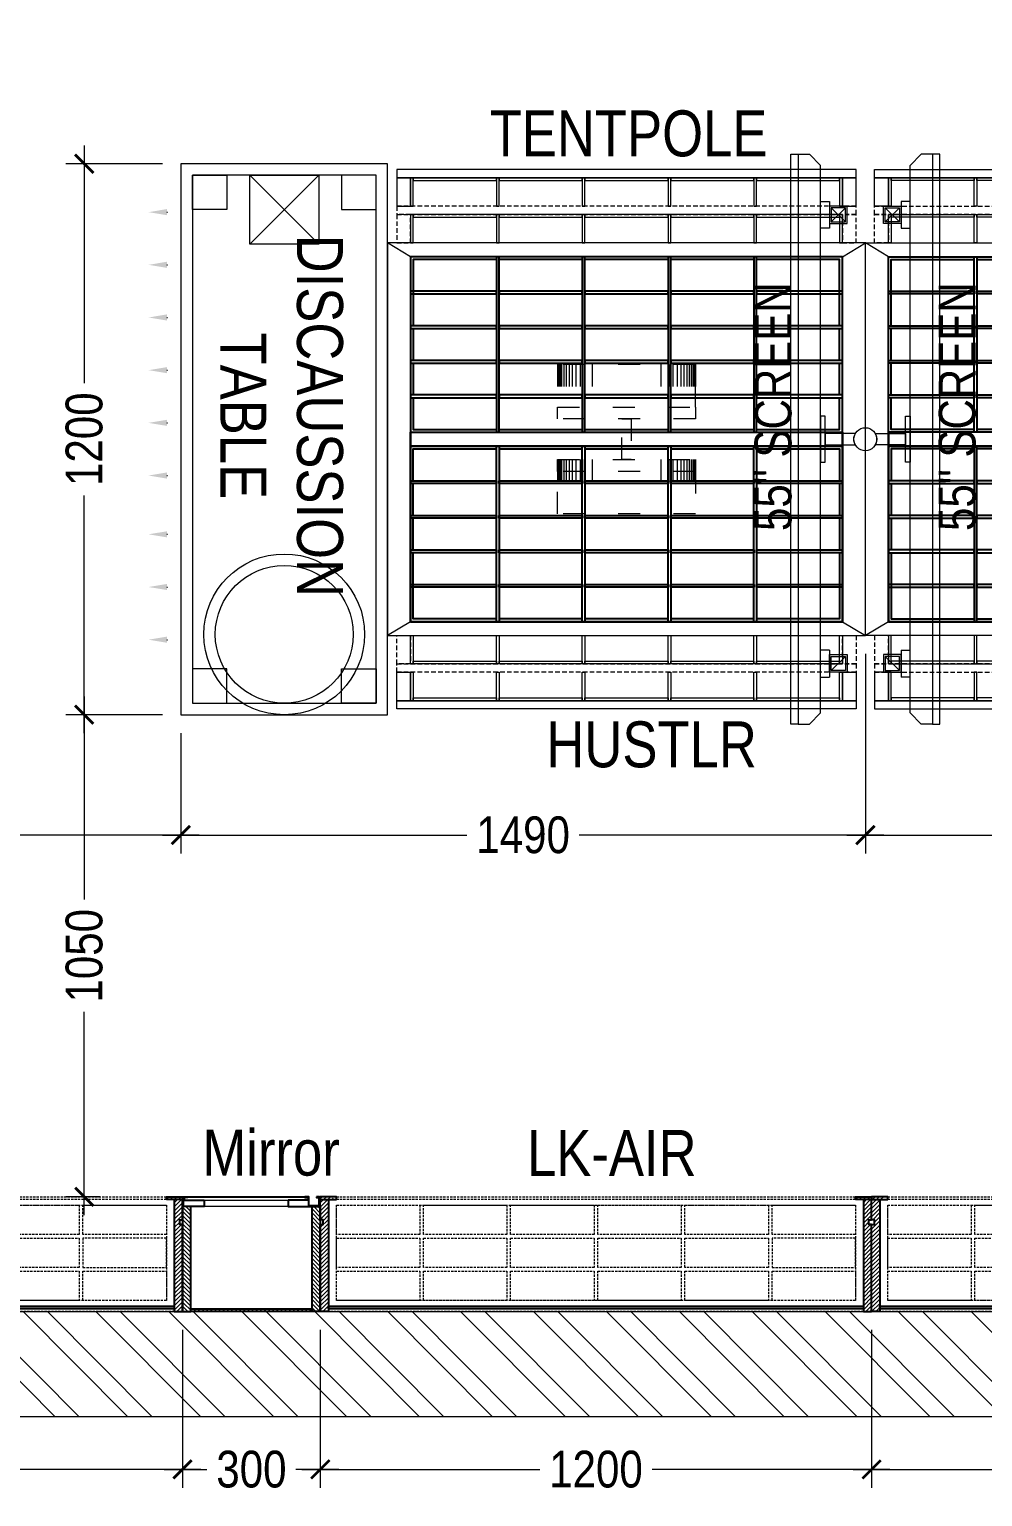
# Model space of a CAD drawing. Extents: x 8885 to 22004, y -1013833 to -999816.
# Drawn here: x 11047 to 13122, y -1013670 to -1010475 of the extents above; entities that cross this region are included whole.
import ezdxf
from ezdxf.lldxf.tags import DXFTag

# ---------------------------------------------------------------- set-up
doc = ezdxf.new("R2010")
doc.units = 0
doc.header["$LTSCALE"] = 40
doc.header["$MEASUREMENT"] = 0
doc.header["$PDMODE"] = 3
for name, pattern in [('a_p6_plan_L18$0$HIDDEN', [0.375, 0.25, -0.125]), ('ACAD_ISO03W100', [30, 12, -18]), ('HIDDEN2', [0.1875, 0.125, -0.0625])]:
    doc.linetypes.add(name, pattern=pattern)
for name, color, linetype, lineweight in [('A-WALL-MASY', 1, 'Continuous', 9), ('dimensions', 149, 'Continuous', 5), ('Floor-Unit', 1, 'Continuous', 13), ('LENS_TEXT', 31, 'HIDDEN2', 5), ('LN-DIMENSION', 252, 'Continuous', 5), ('LN-ELEVATION-1', 81, 'Continuous', 25), ('LN-ELEVATION-2', 103, 'Continuous', 20), ('LN-ELEVATION-3', 125, 'a_p6_plan_L18$0$HIDDEN', 18), ('LN-ELEVATION-4', 145, 'Continuous', 13), ('LN-ELEVATION-5', 167, 'Continuous', 5), ('LN-HATCH', 251, 'Continuous', 0), ('Mirror', 4, 'Continuous', 15), ('TV', 3, 'Continuous', 18), ('wall hatch', 22, 'Continuous', 9)]:
    doc.layers.add(name, color=color, linetype=linetype, lineweight=lineweight)
doc.styles.get("Standard").update_dxf_attribs({"font": 'ARIALN.TTF'})
tags = doc.linetypes.add('DASHED2', pattern=[0.375, 0.25, -0.125]).pattern_tags.tags
tags[6:7] = [DXFTag(74, 4), DXFTag(75, 0), DXFTag(340, '0'), DXFTag(46, 1.0), DXFTag(50, 0.0), DXFTag(44, 0.0), DXFTag(45, 0.0)]
tags[4:5] = [DXFTag(74, 4), DXFTag(75, 0), DXFTag(340, '0'), DXFTag(46, 1.0), DXFTag(50, 0.0), DXFTag(44, 0.0), DXFTag(45, 0.0)]
doc.dimstyles.new('Working', dxfattribs={"dimscale": 0.8, "dimtxt": 100, "dimasz": 50, "dimexe": 50, "dimexo": 50, "dimgap": 0, "dimtad": 0, "dimdec": 0, "dimzin": 0, "dimdsep": 46, "dimtxsty": 'Standard', "dimblk": 'ARCHTICK', "dimcen": 0, "dimdle": 50, "dimclrd": 250, "dimclre": 8, "dimclrt": 7, "dimadec": 0, "dimazin": 0, "dimtfac": 1, "dimtdec": 0, "dimtofl": 0, "dimtmove": 1, "dimatfit": 3, "dimfxl": 3, "dimtolj": 1, "dimlwd": 5, "dimlwe": 0, "dimarcsym": 0})
pattern_1 = [(45, (7858054.0837, 3504049.203), (-4.4901280605, 4.4901280605), [])]

# ---------------------------------------------------------------- blocks, each defined once
blk = doc.blocks.new('12MM VC PLAN')
at = {"layer": 'LN-HATCH', "ltscale": 0.5}
h = blk.add_hatch(dxfattribs=at)
h.set_pattern_fill('ANSI31', color=256, scale=2)
h.set_pattern_definition([(45, (3760859.753, 1795248.936), (-4.490128061, 4.490128061), [])])
h.paths.add_polyline_path([(-1200, 250), (-1200, 60), (-1194, 60), (-1194, 50), (-1200, 50), (-1200, 6), (-1182, 6), (-1182, 250)])
h = blk.add_hatch(dxfattribs=at)
h.set_pattern_fill('ANSI31', color=256, scale=2)
h.set_pattern_definition(pattern_1)
h.paths.add_polyline_path([(0, 250), (0, 60), (-6, 60), (-6, 50), (0, 50), (0, 6), (-18, 6), (-18, 250)])
h = blk.add_hatch(dxfattribs=at)
h.set_pattern_fill('ANSI31', color=256, scale=2)
h.set_pattern_definition([(45, (7858047.0837, 3504049.203), (-4.4901280605, 4.4901280605), [])])
h.paths.add_polyline_path([(-1165, 6), (-1165, 0), (-1200, 0), (-1200, 6)])
h = blk.add_hatch(dxfattribs=at)
h.set_pattern_fill('ANSI31', color=256, scale=2)
h.set_pattern_definition(pattern_1)
h.paths.add_polyline_path([(-28, 6), (-28, 0), (0, 0), (0, 6)])
at = {"layer": 'LN-ELEVATION-1', "ltscale": 0.5}
for points in [[(-1200, 250), (-1200, 60), (-1194, 60), (-1194, 50), (-1200, 50), (-1200, 6), (-1182, 6), (-1182, 250)], [(-18, 238), (-1182, 238), (-1182, 244), (-18, 244)], [(0, 250), (0, 60), (-6, 60), (-6, 50), (0, 50), (0, 6), (-18, 6), (-18, 250)], [(-1165, 6), (-1165, 0), (-1200, 0), (-1200, 6)], [(-35, 6), (-35, 0), (0, 0), (0, 6)]]:
    blk.add_lwpolyline(points, close=True, dxfattribs=at)
at = {"layer": 'LN-ELEVATION-3', "ltscale": 0.5}
for p, q in [((-1182, 250), (-18, 250)), ((-1165, 6), (-35, 6)), ((-35, 0), (-1165, 0))]:
    blk.add_line(p, q, dxfattribs=at)
for points in [[(-1165, 226), (-35, 226), (-35, 18), (-1165, 18)], [(-1165, 226), (-983.3, 226), (-983.3, 162), (-1165, 162)], [(-975.3, 226), (-793.7, 226), (-793.7, 162), (-975.3, 162)], [(-785.7, 226), (-604, 226), (-604, 162), (-785.7, 162)], [(-596, 226), (-414.3, 226), (-414.3, 162), (-596, 162)], [(-406.3, 226), (-224.7, 226), (-224.7, 162), (-406.3, 162)], [(-216.7, 226), (-35, 226), (-35, 162), (-216.7, 162)], [(-1165, 90), (-983.3, 90), (-983.3, 154), (-1165, 154)], [(-975.3, 154), (-793.7, 154), (-793.7, 90), (-975.3, 90)], [(-785.7, 154), (-604, 154), (-604, 90), (-785.7, 90)], [(-596, 154), (-414.3, 154), (-414.3, 90), (-596, 90)], [(-406.3, 154), (-224.7, 154), (-224.7, 90), (-406.3, 90)], [(-216.7, 154), (-35, 154), (-35, 90), (-216.7, 90)], [(-1165, 82), (-983.3, 82), (-983.3, 18), (-1165, 18)], [(-975.3, 82), (-793.7, 82), (-793.7, 18), (-975.3, 18)], [(-785.7, 82), (-604, 82), (-604, 18), (-785.7, 18)], [(-596, 82), (-414.3, 82), (-414.3, 18), (-596, 18)], [(-406.3, 82), (-224.7, 82), (-224.7, 18), (-406.3, 18)], [(-216.7, 82), (-35, 82), (-35, 18), (-216.7, 18)]]:
    blk.add_lwpolyline(points, close=True, dxfattribs=at)
blk = doc.blocks.new('GFCHGFD')
at = {"layer": 'LN-HATCH', "ltscale": 0.5}
h = blk.add_hatch(dxfattribs=at)
h.set_pattern_fill('ANSI31', color=256, scale=2)
h.set_pattern_definition([(45, (4060076.63, 1708724.648), (-4.4901280605, 4.4901280605), [])])
h.paths.add_polyline_path([(-144.2, 105.2), (-126.2, 105.2), (-126.2, -123.8), (-144.2, -123.8)])
h.paths.add_polyline_path([(-126.2, 99.2), (137.8, 99.2), (137.8, 105.2), (-126.2, 105.2)])
h.paths.add_polyline_path([(155.8, 105.2), (137.8, 105.2), (137.8, -123.8), (155.8, -123.8)])
at = {"layer": 'LN-ELEVATION-1'}
for points in [[(-144.2, 105.2), (-126.2, 105.2), (-126.2, -123.8), (-144.2, -123.8)], [(-126.2, 99.2), (137.8, 99.2), (137.8, 105.2), (-126.2, 105.2)], [(155.8, 105.2), (137.8, 105.2), (137.8, -123.8), (155.8, -123.8)], [(-97.2, -137.8), (-97.2, -123.8), (-142.2, -123.8), (-142.2, -144.8), (-133.2, -144.8), (-133.2, -143.3), (-140.7, -143.3), (-140.7, -137.8)], [(85.8, -137.8), (85.8, -123.8), (130.8, -123.8), (130.8, -144.8), (121.8, -144.8), (121.8, -143.3), (129.3, -143.3), (129.3, -137.8)], [(147.8, -144.8), (147.8, -143.3), (152.3, -143.3), (152.3, -125.3), (130.8, -125.3), (130.8, -123.8), (153.8, -123.8), (153.8, -144.8)]]:
    blk.add_lwpolyline(points, close=True, dxfattribs=at)
at = {"layer": 'LN-ELEVATION-2'}
blk.add_lwpolyline([(-97.2, -137.8), (85.8, -137.8), (85.8, -123.8), (-97.2, -123.8)], close=True, dxfattribs=at)
at = {"layer": 'LN-ELEVATION-4', "ltscale": 0.5}
blk.add_line((121.8, -144.8), (-133.2, -144.8), dxfattribs=at)
at = {"layer": 'Mirror', "lineweight": 0}
blk.add_lwpolyline([(-140.7, -137.8), (129.3, -137.8), (129.3, -143.3), (-140.7, -143.3)], close=True, dxfattribs=at)
blk = doc.blocks.new('awfefwrea')
at = {"layer": 'wall hatch'}
h = blk.add_hatch(dxfattribs=at)
h.set_pattern_fill('ANSI32', color=256, scale=300, angle=269.87)
h.set_pattern_definition([(314.87, (-22742204.96, 1628129.26), (79.7298001, 79.36881616), []), (314.87, (-22742205.08, 1628076.23), (79.7298001, 79.36881616), [])])
h.paths.add_polyline_path([(-2146.3, -1389.1), (-2146.3, -1331.7), (-2306.6, -1331.7), (-2306.6, -1389.1)], flags=17)
h.paths.add_polyline_path([(-1866.9, -1389.1), (-1866.9, -1331.7), (-2146.3, -1331.7), (-2146.3, -1389.1)], flags=17)
h.paths.add_polyline_path([(-12.7, -4499.3), (-12.7, -5591.5), (-11722.3, -5591.5), (-11722.3, -5820.1), (-2146.3, -5820.1), (215.9, -5820.1), (215.9, -4493.8), (0, 0), (-2197.2, -82.5), (-2197.2, 14.9), (-5775.8, -54.7), (-11722.3, 200), (-11722.3, -28.8), (-5778.5, -283.4), (-2425.8, -218.2), (-2425.8, -319.8), (-217.5, -236.9), (-169.4, -1236.7), (-2306.6, -1236.7), (-2306.6, -1331.7), (-1866.9, -1331.7), (-1866.9, -1389.1), (-162.1, -1389.1)])
at = {"layer": 'A-WALL-MASY'}
for p, q in [((-11493.7, -5591.5), (-12.7, -5591.5)), ((-11722.3, -5820.1), (-2146.3, -5820.1))]:
    blk.add_line(p, q, dxfattribs=at)
blk = doc.blocks.new('D-Table-1200')
at = {"layer": 'LN-ELEVATION-1', "linetype": 'ByBlock', "lineweight": -2}
for p, q in [((-1094.5, -480.3), (-1094.5, -479)), ((-979.8, -480.3), (-979.8, -479)), ((-865.1, -480.3), (-865.1, -479)), ((-750.4, -480.3), (-750.4, -479)), ((-635.6, -480.3), (-635.6, -479)), ((-520.9, -480.3), (-520.9, -479)), ((-392.9, -480.3), (-392.9, -479)), ((-278.1, -480.3), (-278.1, -479)), ((-163.4, -480.3), (-163.4, -479))]:
    blk.add_line(p, q, dxfattribs=at)
for points in [[(0, 0), (-1200, 0), (-1200, -450), (0, -450)], [(-25, -25), (-1175, -25), (-1175, -425), (-25, -425)]]:
    blk.add_lwpolyline(points, close=True, dxfattribs=at)
for radius in [175, 150]:
    blk.add_circle((-175, -225), radius, dxfattribs=at)
for points in [[(-1087.9, -480.3), (-1101.2, -480.3), (-1094.5, -520.3)], [(-973.1, -480.3), (-986.5, -480.3), (-979.8, -520.3)], [(-858.4, -480.3), (-871.8, -480.3), (-865.1, -520.3)], [(-743.7, -480.3), (-757, -480.3), (-750.4, -520.3)], [(-629, -480.3), (-642.3, -480.3), (-635.6, -520.3)], [(-514.2, -480.3), (-527.6, -480.3), (-520.9, -520.3)], [(-386.2, -480.3), (-399.5, -480.3), (-392.9, -520.3)], [(-271.5, -480.3), (-284.8, -480.3), (-278.1, -520.3)], [(-156.7, -480.3), (-170.1, -480.3), (-163.4, -520.3)]]:
    blk.add_solid(points, dxfattribs=at)
at = {"layer": 'LN-ELEVATION-5', "linetype": 'ByBlock', "lineweight": -2}
for p, q in [((-1025, -300), (-1175, -150)), ((-1175, -300), (-1025, -150))]:
    blk.add_line(p, q, dxfattribs=at)
for points in [[(-1100, -25), (-1175, -25), (-1175, -100), (-1100, -100)], [(-100, -25), (-25, -25), (-25, -100), (-100, -100)], [(-1025, -300), (-1175, -300), (-1175, -150), (-1025, -150)], [(-1100, -425), (-1175, -425), (-1175, -350), (-1100, -350)], [(-100, -425), (-25, -425), (-25, -350), (-100, -350)]]:
    blk.add_lwpolyline(points, close=True, dxfattribs=at)
blk = doc.blocks.new('ffgd')
at = {"layer": 'LN-ELEVATION-4', "linetype": 'ACAD_ISO03W100', "ltscale": 0.1}
blk.add_lwpolyline([(0, 47.3), (0, -41.5), (-20, -41.5), (-20, 47.3)], close=True, dxfattribs=at)
at = {"layer": 'LN-ELEVATION-5', "linetype": 'ACAD_ISO03W100', "ltscale": 0.1}
for p, q in [((-159.9, 165.7), (-159.9, 47.3)), ((-159.7, 165.7), (-159.7, 47.3)), ((-159.4, 165.7), (-159.4, 47.3)), ((-159, 165.7), (-159, 47.3)), ((-158.5, 165.7), (-158.5, 47.3)), ((-157.9, 165.7), (-157.9, 47.3)), ((-157.1, 165.7), (-157.1, 47.3)), ((-156.1, 165.7), (-156.1, 47.3)), ((-154.1, 165.7), (-154.1, 47.3)), ((-151.1, 165.7), (-151.1, 47.3)), ((-146.1, 165.7), (-146.1, 47.3)), ((-141.1, 165.7), (-141.1, 47.3)), ((-135.1, 165.7), (-135.1, 47.3)), ((-128.1, 165.7), (-128.1, 47.3)), ((-120.1, 165.7), (-120.1, 47.3)), ((-111.1, 165.7), (-111.1, 47.3)), ((-102.1, 165.7), (-102.1, 47.3)), ((-85, 165.7), (-85, 47.3)), ((65, 165.7), (65, 47.3)), ((82.1, 165.7), (82.1, 47.3)), ((91.1, 165.7), (91.1, 47.3)), ((100.1, 165.7), (100.1, 47.3)), ((108.1, 165.7), (108.1, 47.3)), ((115.1, 165.7), (115.1, 47.3)), ((121.1, 165.7), (121.1, 47.3)), ((126.1, 165.7), (126.1, 47.3)), ((131.1, 165.7), (131.1, 47.3)), ((134.1, 165.7), (134.1, 47.3)), ((136.1, 165.7), (136.1, 47.3)), ((137.1, 165.7), (137.1, 47.3)), ((137.9, 165.7), (137.9, 47.3)), ((138.5, 165.7), (138.5, 47.3)), ((139, 165.7), (139, 47.3)), ((139.4, 165.7), (139.4, 47.3)), ((139.7, 165.7), (139.7, 47.3)), ((139.9, 165.7), (139.9, 47.3)), ((-159.9, -41.5), (-159.9, -159.9)), ((-159.7, -41.5), (-159.7, -159.9)), ((-159.4, -41.5), (-159.4, -159.9)), ((-159, -41.5), (-159, -159.9)), ((-158.5, -41.5), (-158.5, -159.9)), ((-157.9, -41.5), (-157.9, -159.9)), ((-157.1, -41.5), (-157.1, -159.9)), ((-156.1, -41.5), (-156.1, -159.9)), ((-154.1, -41.5), (-154.1, -159.9)), ((-151.1, -41.5), (-151.1, -159.9)), ((-146.1, -41.5), (-146.1, -159.9)), ((-141.1, -41.5), (-141.1, -159.9)), ((-135.1, -41.5), (-135.1, -159.9)), ((-128.1, -41.5), (-128.1, -159.9)), ((-120.1, -41.5), (-120.1, -159.9)), ((-111.1, -41.5), (-111.1, -159.9)), ((-102.1, -41.5), (-102.1, -159.9)), ((-85, -41.5), (-85, -159.9)), ((65, -41.5), (65, -159.9)), ((82.1, -41.5), (82.1, -159.9)), ((91.1, -41.5), (91.1, -159.9)), ((100.1, -41.5), (100.1, -159.9)), ((108.1, -41.5), (108.1, -159.9)), ((115.1, -41.5), (115.1, -159.9)), ((121.1, -41.5), (121.1, -159.9)), ((126.1, -41.5), (126.1, -159.9)), ((131.1, -41.5), (131.1, -159.9)), ((134.1, -41.5), (134.1, -159.9)), ((136.1, -41.5), (136.1, -159.9)), ((137.1, -41.5), (137.1, -159.9)), ((137.9, -41.5), (137.9, -159.9)), ((138.5, -41.5), (138.5, -159.9)), ((139, -41.5), (139, -159.9)), ((139.4, -41.5), (139.4, -159.9)), ((139.7, -41.5), (139.7, -159.9)), ((139.9, -41.5), (139.9, -159.9))]:
    blk.add_line(p, q, dxfattribs=at)
for points in [[(140, 73), (140, 165.7), (-160, 165.7), (-160, 73)], [(140, -67.1), (140, -159.9), (-160, -159.9), (-160, -67.1)]]:
    blk.add_lwpolyline(points, dxfattribs=at)
for points in [[(140, 73), (140, 47.3), (-160, 47.3), (-160, 73)], [(140, -41.5), (140, -67.1), (-160, -67.1), (-160, -41.5)]]:
    blk.add_lwpolyline(points, close=True, dxfattribs=at)
blk = doc.blocks.new('A$Cf47e29e2')
at = {"layer": 'LN-ELEVATION-1'}
for points in [[(-341.8, -6), (-341.8, 934), (453.2, 934), (453.2, -6)], [(40.7, -6), (40.7, 934), (-341.8, 934), (-341.8, -6)], [(-260.8, 747.2), (-260.8, 934), (-266.8, 934), (-266.8, 747.2)], [(-185.4, 747.2), (-185.4, 934), (-191.4, 934), (-191.4, 747.2)], [(-110.1, 747.2), (-110.1, 934), (-116.1, 934), (-116.1, 747.2)], [(-34.7, 747.2), (-34.7, 934), (-40.7, 934), (-40.7, 747.2)], [(70.7, -6), (70.7, 934), (40.7, 934), (40.7, -6)], [(70.7, -6), (70.7, 934), (453.2, 934), (453.2, -6)], [(146.1, 747.2), (146.1, 934), (152.1, 934), (152.1, 747.2)], [(221.4, 747.2), (221.4, 934), (227.4, 934), (227.4, 747.2)], [(296.8, 747.2), (296.8, 934), (302.8, 934), (302.8, 747.2)], [(372.2, 747.2), (372.2, 934), (378.2, 934), (378.2, 747.2)], [(40.7, 741.2), (40.7, 747.2), (-341.8, 747.2), (-341.8, 741.2)], [(-260.8, 560.4), (-260.8, 741.2), (-266.8, 741.2), (-266.8, 560.4)], [(-185.4, 560.4), (-185.4, 741.2), (-191.4, 741.2), (-191.4, 560.4)], [(-110.1, 560.4), (-110.1, 741.2), (-116.1, 741.2), (-116.1, 560.4)], [(-34.7, 560.4), (-34.7, 741.2), (-40.7, 741.2), (-40.7, 560.4)], [(70.7, 741.2), (70.7, 747.2), (453.2, 747.2), (453.2, 741.2)], [(146.1, 560.4), (146.1, 741.2), (152.1, 741.2), (152.1, 560.4)], [(221.4, 560.4), (221.4, 741.2), (227.4, 741.2), (227.4, 560.4)], [(296.8, 560.4), (296.8, 741.2), (302.8, 741.2), (302.8, 560.4)], [(372.2, 560.4), (372.2, 741.2), (378.2, 741.2), (378.2, 560.4)], [(40.7, 554.4), (40.7, 560.4), (-341.8, 560.4), (-341.8, 554.4)], [(-260.8, 373.6), (-260.8, 554.4), (-266.8, 554.4), (-266.8, 373.6)], [(-185.4, 373.6), (-185.4, 554.4), (-191.4, 554.4), (-191.4, 373.6)], [(-110.1, 373.6), (-110.1, 554.4), (-116.1, 554.4), (-116.1, 373.6)], [(-34.7, 373.6), (-34.7, 554.4), (-40.7, 554.4), (-40.7, 373.6)], [(70.7, 554.4), (70.7, 560.4), (453.2, 560.4), (453.2, 554.4)], [(146.1, 373.6), (146.1, 554.4), (152.1, 554.4), (152.1, 373.6)], [(221.4, 373.6), (221.4, 554.4), (227.4, 554.4), (227.4, 373.6)], [(296.8, 373.6), (296.8, 554.4), (302.8, 554.4), (302.8, 373.6)], [(372.2, 373.6), (372.2, 554.4), (378.2, 554.4), (378.2, 373.6)], [(40.7, 367.6), (40.7, 373.6), (-341.8, 373.6), (-341.8, 367.6)], [(-260.8, 186.8), (-260.8, 367.6), (-266.8, 367.6), (-266.8, 186.8)], [(-185.4, 186.8), (-185.4, 367.6), (-191.4, 367.6), (-191.4, 186.8)], [(-110.1, 186.8), (-110.1, 367.6), (-116.1, 367.6), (-116.1, 186.8)], [(-34.7, 186.8), (-34.7, 367.6), (-40.7, 367.6), (-40.7, 186.8)], [(70.7, 367.6), (70.7, 373.6), (453.2, 373.6), (453.2, 367.6)], [(146.1, 186.8), (146.1, 367.6), (152.1, 367.6), (152.1, 186.8)], [(221.4, 186.8), (221.4, 367.6), (227.4, 367.6), (227.4, 186.8)], [(296.8, 186.8), (296.8, 367.6), (302.8, 367.6), (302.8, 186.8)], [(372.2, 186.8), (372.2, 367.6), (378.2, 367.6), (378.2, 186.8)], [(40.7, 180.8), (40.7, 186.8), (-341.8, 186.8), (-341.8, 180.8)], [(-260.8, -6), (-260.8, 180.8), (-266.8, 180.8), (-266.8, -6)], [(-185.4, -6), (-185.4, 180.8), (-191.4, 180.8), (-191.4, -6)], [(-110.1, -6), (-110.1, 180.8), (-116.1, 180.8), (-116.1, -6)], [(-34.7, -6), (-34.7, 180.8), (-40.7, 180.8), (-40.7, -6)], [(70.7, 180.8), (70.7, 186.8), (453.2, 186.8), (453.2, 180.8)], [(146.1, -6), (146.1, 180.8), (152.1, 180.8), (152.1, -6)], [(221.4, -6), (221.4, 180.8), (227.4, 180.8), (227.4, -6)], [(296.8, -6), (296.8, 180.8), (302.8, 180.8), (302.8, -6)], [(372.2, -6), (372.2, 180.8), (378.2, 180.8), (378.2, -6)]]:
    blk.add_lwpolyline(points, close=True, dxfattribs=at)
for points in [[(-191.4, 928), (-335.8, 928), (-335.8, 747.2)], [(-116.1, 928), (-185.4, 928)], [(-40.7, 928), (-110.1, 928)], [(34.7, 747.2), (34.7, 928), (-34.7, 928)], [(76.7, 747.2), (76.7, 928), (146.1, 928)], [(152.1, 928), (221.4, 928)], [(227.4, 928), (296.8, 928)], [(302.8, 928), (447.2, 928), (447.2, 747.2)], [(-335.8, 741.2), (-335.8, 560.4)], [(34.7, 560.4), (34.7, 741.2)], [(76.7, 560.4), (76.7, 741.2)], [(447.2, 741.2), (447.2, 560.4)], [(-335.8, 554.4), (-335.8, 373.6)], [(34.7, 373.6), (34.7, 554.4)], [(76.7, 373.6), (76.7, 554.4)], [(447.2, 554.4), (447.2, 373.6)], [(-335.8, 367.6), (-335.8, 186.8)], [(34.7, 186.8), (34.7, 367.6)], [(76.7, 186.8), (76.7, 367.6)], [(447.2, 367.6), (447.2, 186.8)], [(-335.8, 180.8), (-335.8, 0), (-191.4, 0)], [(-34.7, 0), (34.7, 0), (34.7, 180.8)], [(146.1, 0), (76.7, 0), (76.7, 180.8)], [(447.2, 180.8), (447.2, 0), (302.8, 0)], [(-185.4, 0), (-116.1, 0)], [(-110.1, 0), (-40.7, 0)], [(221.4, 0), (152.1, 0)], [(296.8, 0), (227.4, 0)]]:
    blk.add_lwpolyline(points, dxfattribs=at)
at = {"layer": 'LN-ELEVATION-2'}
blk.add_lwpolyline([(-371.8, -56), (-371.8, 984), (483.2, 984), (483.2, -56)], close=True, dxfattribs=at)
for points in [[(-341.8, 934), (-371.8, 984)], [(453.2, 934), (483.2, 984)], [(-341.8, -6), (-371.8, -56)], [(453.2, -6), (483.2, -56)]]:
    blk.add_lwpolyline(points, dxfattribs=at)
at = {"layer": 'LN-ELEVATION-3'}
for points in [[(-433.8, -36), (-433.8, 964), (-451.8, 964), (-451.8, -36)], [(-371.8, 934), (-371.8, 964), (-433.8, 964), (-433.8, 934)], [(483.2, 934), (483.2, 964), (545.2, 964), (545.2, 934)], [(545.2, -36), (545.2, 964), (563.2, 964), (563.2, -36)], [(-371.8, -36), (-371.8, -6), (-433.8, -6), (-433.8, -36)], [(483.2, -36), (483.2, -6), (545.2, -6), (545.2, -36)]]:
    blk.add_lwpolyline(points, close=True, dxfattribs=at)
at = {"layer": 'LN-ELEVATION-4'}
for points in [[(-513.8, -36), (-513.8, 964), (-531.8, 964), (-531.8, -36)], [(-451.8, 934), (-451.8, 964), (-513.8, 964), (-513.8, 934)], [(563.2, 934), (563.2, 964), (625.2, 964), (625.2, 934)], [(625.2, -36), (625.2, 964), (643.2, 964), (643.2, -36)], [(-371.8, 928), (-371.8, 934), (-433.8, 934), (-433.8, 928)], [(-427.8, 747.2), (-427.8, 928), (-433.8, 928), (-433.8, 747.2)], [(483.2, 928), (483.2, 934), (545.2, 934), (545.2, 928)], [(539.2, 747.2), (539.2, 928), (545.2, 928), (545.2, 747.2)], [(-371.8, 741.2), (-371.8, 747.2), (-433.8, 747.2), (-433.8, 741.2)], [(-427.8, 560.4), (-427.8, 741.2), (-433.8, 741.2), (-433.8, 560.4)], [(483.2, 741.2), (483.2, 747.2), (545.2, 747.2), (545.2, 741.2)], [(539.2, 560.4), (539.2, 741.2), (545.2, 741.2), (545.2, 560.4)], [(-371.8, 554.4), (-371.8, 560.4), (-433.8, 560.4), (-433.8, 554.4)], [(-427.8, 373.6), (-427.8, 554.4), (-433.8, 554.4), (-433.8, 373.6)], [(483.2, 554.4), (483.2, 560.4), (545.2, 560.4), (545.2, 554.4)], [(539.2, 373.6), (539.2, 554.4), (545.2, 554.4), (545.2, 373.6)], [(-371.8, 367.6), (-371.8, 373.6), (-433.8, 373.6), (-433.8, 367.6)], [(-427.8, 186.8), (-427.8, 367.6), (-433.8, 367.6), (-433.8, 186.8)], [(483.2, 367.6), (483.2, 373.6), (545.2, 373.6), (545.2, 367.6)], [(539.2, 186.8), (539.2, 367.6), (545.2, 367.6), (545.2, 186.8)], [(-371.8, 180.8), (-371.8, 186.8), (-433.8, 186.8), (-433.8, 180.8)], [(-427.8, 0), (-427.8, 180.8), (-433.8, 180.8), (-433.8, 0)], [(483.2, 180.8), (483.2, 186.8), (545.2, 186.8), (545.2, 180.8)], [(539.2, 0), (539.2, 180.8), (545.2, 180.8), (545.2, 0)], [(-371.8, -6), (-371.8, 0), (-433.8, 0), (-433.8, -6)], [(483.2, -6), (483.2, 0), (545.2, 0), (545.2, -6)], [(-451.8, -36), (-451.8, -6), (-513.8, -6), (-513.8, -36)], [(563.2, -36), (563.2, -6), (625.2, -6), (625.2, -36)]]:
    blk.add_lwpolyline(points, close=True, dxfattribs=at)
at = {"layer": 'LN-ELEVATION-5'}
for points in [[(-451.8, 928), (-451.8, 934), (-513.8, 934), (-513.8, 928)], [(-507.8, 747.2), (-507.8, 928), (-513.8, 928), (-513.8, 747.2)], [(563.2, 928), (563.2, 934), (625.2, 934), (625.2, 928)], [(619.2, 747.2), (619.2, 928), (625.2, 928), (625.2, 747.2)], [(-451.8, 741.2), (-451.8, 747.2), (-513.8, 747.2), (-513.8, 741.2)], [(-507.8, 560.4), (-507.8, 741.2), (-513.8, 741.2), (-513.8, 560.4)], [(563.2, 741.2), (563.2, 747.2), (625.2, 747.2), (625.2, 741.2)], [(619.2, 560.4), (619.2, 741.2), (625.2, 741.2), (625.2, 560.4)], [(-451.8, 554.4), (-451.8, 560.4), (-513.8, 560.4), (-513.8, 554.4)], [(-507.8, 373.6), (-507.8, 554.4), (-513.8, 554.4), (-513.8, 373.6)], [(563.2, 554.4), (563.2, 560.4), (625.2, 560.4), (625.2, 554.4)], [(619.2, 373.6), (619.2, 554.4), (625.2, 554.4), (625.2, 373.6)], [(-451.8, 367.6), (-451.8, 373.6), (-513.8, 373.6), (-513.8, 367.6)], [(-507.8, 186.8), (-507.8, 367.6), (-513.8, 367.6), (-513.8, 186.8)], [(563.2, 367.6), (563.2, 373.6), (625.2, 373.6), (625.2, 367.6)], [(619.2, 186.8), (619.2, 367.6), (625.2, 367.6), (625.2, 186.8)], [(-451.8, 180.8), (-451.8, 186.8), (-513.8, 186.8), (-513.8, 180.8)], [(-507.8, 0), (-507.8, 180.8), (-513.8, 180.8), (-513.8, 0)], [(563.2, 180.8), (563.2, 186.8), (625.2, 186.8), (625.2, 180.8)], [(619.2, 0), (619.2, 180.8), (625.2, 180.8), (625.2, 0)], [(-451.8, -6), (-451.8, 0), (-513.8, 0), (-513.8, -6)], [(563.2, -6), (563.2, 0), (625.2, 0), (625.2, -6)]]:
    blk.add_lwpolyline(points, close=True, dxfattribs=at)
at = {"layer": 'LN-DIMENSION', "xscale": -1, "rotation": 270}
blk.add_blockref('ffgd', (52.8, 474), dxfattribs=at)
blk = doc.blocks.new('_ArchTick')
at = {"const_width": 0.15}
blk.add_lwpolyline([(-0.5, -0.5), (0.5, 0.5)], dxfattribs=at)
blk = doc.blocks.new('*D44')
at = {"layer": 'Defpoints', "color": 0, "ltscale": 50, "transparency": 16777216}
for p in [(10180.8, -1013267.4), (11379.9, -1013267.4), (11379.9, -1013611)]:
    blk.add_point(p, dxfattribs=at)
at = {"layer": 'dimensions', "color": 8, "linetype": 'DASHED2', "lineweight": 0, "ltscale": 50, "transparency": 16777216}
for p, q in [((10180.8, -1013307.4), (10180.8, -1013651)), ((11379.9, -1013307.4), (11379.9, -1013651))]:
    blk.add_line(p, q, dxfattribs=at)
at = {"layer": 'dimensions', "color": 250, "linetype": 'DASHED2', "lineweight": 5, "ltscale": 50, "transparency": 16777216}
for p, q in [((10140.8, -1013611), (10685.4, -1013611)), ((11419.9, -1013611), (10875.3, -1013611))]:
    blk.add_line(p, q, dxfattribs=at)
at = {"layer": 'dimensions', "color": 250, "lineweight": 5, "ltscale": 50, "transparency": 16777216, "xscale": 40, "yscale": 40, "zscale": 40, "rotation": 180}
blk.add_blockref('_ArchTick', (10180.8, -1013611), dxfattribs=at)
at = {"layer": 'dimensions', "color": 250, "lineweight": 5, "ltscale": 50, "transparency": 16777216, "xscale": 40, "yscale": 40, "zscale": 40}
blk.add_blockref('_ArchTick', (11379.9, -1013611), dxfattribs=at)
at = {"layer": 'dimensions', "color": 7, "ltscale": 50, "transparency": 16777216, "insert": (10780.3, -1013611), "char_height": 80, "attachment_point": 5, "bg_fill": 3, "box_fill_scale": 1.25, "bg_fill_color": 9, "bg_fill_true_color": 13158600, "bg_fill_transparency": 0}
blk.add_mtext('\\A1;1199', dxfattribs=at)
blk = doc.blocks.new('*D45')
at = {"layer": 'Defpoints', "color": 0, "ltscale": 50, "transparency": 16777216}
for p in [(11379.9, -1013267.4), (11679.9, -1013267.4), (11679.9, -1013611)]:
    blk.add_point(p, dxfattribs=at)
at = {"layer": 'dimensions', "color": 8, "linetype": 'DASHED2', "lineweight": 0, "ltscale": 50, "transparency": 16777216}
for p, q in [((11379.9, -1013307.4), (11379.9, -1013651)), ((11679.9, -1013307.4), (11679.9, -1013651))]:
    blk.add_line(p, q, dxfattribs=at)
at = {"layer": 'dimensions', "color": 250, "linetype": 'DASHED2', "lineweight": 5, "ltscale": 50, "transparency": 16777216}
for p, q in [((11339.9, -1013611), (11457.5, -1013611)), ((11719.9, -1013611), (11602.2, -1013611))]:
    blk.add_line(p, q, dxfattribs=at)
at = {"layer": 'dimensions', "color": 250, "lineweight": 5, "ltscale": 50, "transparency": 16777216, "xscale": 40, "yscale": 40, "zscale": 40, "rotation": 180}
blk.add_blockref('_ArchTick', (11379.9, -1013611), dxfattribs=at)
at = {"layer": 'dimensions', "color": 250, "lineweight": 5, "ltscale": 50, "transparency": 16777216, "xscale": 40, "yscale": 40, "zscale": 40}
blk.add_blockref('_ArchTick', (11679.9, -1013611), dxfattribs=at)
at = {"layer": 'dimensions', "color": 7, "ltscale": 50, "transparency": 16777216, "insert": (11529.9, -1013611), "char_height": 80, "attachment_point": 5, "bg_fill": 3, "box_fill_scale": 1.25, "bg_fill_color": 9, "bg_fill_true_color": 13158600, "bg_fill_transparency": 0}
blk.add_mtext('\\A1;300', dxfattribs=at)
blk = doc.blocks.new('*D46')
at = {"layer": 'Defpoints', "color": 0, "ltscale": 50, "transparency": 16777216}
for p in [(11679.9, -1013267.4), (12879.9, -1013267.4), (12879.9, -1013611)]:
    blk.add_point(p, dxfattribs=at)
at = {"layer": 'dimensions', "color": 8, "linetype": 'DASHED2', "lineweight": 0, "ltscale": 50, "transparency": 16777216}
for p, q in [((11679.9, -1013307.4), (11679.9, -1013651)), ((12879.9, -1013307.4), (12879.9, -1013651))]:
    blk.add_line(p, q, dxfattribs=at)
at = {"layer": 'dimensions', "color": 250, "linetype": 'DASHED2', "lineweight": 5, "ltscale": 50, "transparency": 16777216}
for p, q in [((11639.9, -1013611), (12185.1, -1013611)), ((12919.9, -1013611), (12374.6, -1013611))]:
    blk.add_line(p, q, dxfattribs=at)
at = {"layer": 'dimensions', "color": 250, "lineweight": 5, "ltscale": 50, "transparency": 16777216, "xscale": 40, "yscale": 40, "zscale": 40, "rotation": 180}
blk.add_blockref('_ArchTick', (11679.9, -1013611), dxfattribs=at)
at = {"layer": 'dimensions', "color": 250, "lineweight": 5, "ltscale": 50, "transparency": 16777216, "xscale": 40, "yscale": 40, "zscale": 40}
blk.add_blockref('_ArchTick', (12879.9, -1013611), dxfattribs=at)
at = {"layer": 'dimensions', "color": 7, "ltscale": 50, "transparency": 16777216, "insert": (12279.9, -1013611), "char_height": 80, "attachment_point": 5, "bg_fill": 3, "box_fill_scale": 1.25, "bg_fill_color": 9, "bg_fill_true_color": 13158600, "bg_fill_transparency": 0}
blk.add_mtext('\\A1;1200', dxfattribs=at)
blk = doc.blocks.new('*D47')
at = {"layer": 'Defpoints', "color": 0, "ltscale": 50, "transparency": 16777216}
for p in [(12879.9, -1013267.4), (14079.9, -1013267.4), (14079.9, -1013611)]:
    blk.add_point(p, dxfattribs=at)
at = {"layer": 'dimensions', "color": 8, "linetype": 'DASHED2', "lineweight": 0, "ltscale": 50, "transparency": 16777216}
for p, q in [((12879.9, -1013307.4), (12879.9, -1013651)), ((14079.9, -1013307.4), (14079.9, -1013651))]:
    blk.add_line(p, q, dxfattribs=at)
at = {"layer": 'dimensions', "color": 250, "linetype": 'DASHED2', "lineweight": 5, "ltscale": 50, "transparency": 16777216}
for p, q in [((12839.9, -1013611), (13385.1, -1013611)), ((14119.9, -1013611), (13574.6, -1013611))]:
    blk.add_line(p, q, dxfattribs=at)
at = {"layer": 'dimensions', "color": 250, "lineweight": 5, "ltscale": 50, "transparency": 16777216, "xscale": 40, "yscale": 40, "zscale": 40, "rotation": 180}
blk.add_blockref('_ArchTick', (12879.9, -1013611), dxfattribs=at)
at = {"layer": 'dimensions', "color": 250, "lineweight": 5, "ltscale": 50, "transparency": 16777216, "xscale": 40, "yscale": 40, "zscale": 40}
blk.add_blockref('_ArchTick', (14079.9, -1013611), dxfattribs=at)
at = {"layer": 'dimensions', "color": 7, "ltscale": 50, "transparency": 16777216, "insert": (13479.9, -1013611), "char_height": 80, "attachment_point": 5, "bg_fill": 3, "box_fill_scale": 1.25, "bg_fill_color": 9, "bg_fill_true_color": 13158600, "bg_fill_transparency": 0}
blk.add_mtext('\\A1;1200', dxfattribs=at)
blk = doc.blocks.new('*D64')
at = {"layer": 'Defpoints', "color": 0, "ltscale": 50, "transparency": 16777216}
for p in [(10180.8, -1011962.5), (11376.3, -1011967.4), (11376.3, -1012229.5)]:
    blk.add_point(p, dxfattribs=at)
at = {"layer": 'dimensions', "color": 8, "linetype": 'DASHED2', "lineweight": 0, "ltscale": 50, "transparency": 16777216}
for p, q in [((10180.8, -1012002.5), (10180.8, -1012269.5)), ((11376.3, -1012007.4), (11376.3, -1012269.5))]:
    blk.add_line(p, q, dxfattribs=at)
at = {"layer": 'dimensions', "color": 250, "linetype": 'DASHED2', "lineweight": 5, "ltscale": 50, "transparency": 16777216}
for p, q in [((10140.8, -1012229.5), (10683.4, -1012229.5)), ((11416.3, -1012229.5), (10873.6, -1012229.5))]:
    blk.add_line(p, q, dxfattribs=at)
at = {"layer": 'dimensions', "color": 250, "lineweight": 5, "ltscale": 50, "transparency": 16777216, "xscale": 40, "yscale": 40, "zscale": 40, "rotation": 180}
blk.add_blockref('_ArchTick', (10180.8, -1012229.5), dxfattribs=at)
at = {"layer": 'dimensions', "color": 250, "lineweight": 5, "ltscale": 50, "transparency": 16777216, "xscale": 40, "yscale": 40, "zscale": 40}
blk.add_blockref('_ArchTick', (11376.3, -1012229.5), dxfattribs=at)
at = {"layer": 'dimensions', "color": 7, "ltscale": 50, "transparency": 16777216, "insert": (10778.5, -1012229.5), "char_height": 80, "attachment_point": 5, "bg_fill": 3, "box_fill_scale": 1.25, "bg_fill_color": 9, "bg_fill_true_color": 13158600, "bg_fill_transparency": 0}
blk.add_mtext('\\A1;1195', dxfattribs=at)
blk = doc.blocks.new('*D65')
at = {"layer": 'Defpoints', "color": 0, "ltscale": 50, "transparency": 16777216}
for p in [(12866.3, -1011794.9), (11376.3, -1011967.4), (12866.3, -1012229.5)]:
    blk.add_point(p, dxfattribs=at)
at = {"layer": 'dimensions', "color": 8, "linetype": 'DASHED2', "lineweight": 0, "ltscale": 50, "transparency": 16777216}
for p, q in [((12866.3, -1011834.9), (12866.3, -1012269.5)), ((11376.3, -1012007.4), (11376.3, -1012269.5))]:
    blk.add_line(p, q, dxfattribs=at)
at = {"layer": 'dimensions', "color": 250, "linetype": 'DASHED2', "lineweight": 5, "ltscale": 50, "transparency": 16777216}
for p, q in [((11336.3, -1012229.5), (12026.5, -1012229.5)), ((12906.3, -1012229.5), (12216, -1012229.5))]:
    blk.add_line(p, q, dxfattribs=at)
at = {"layer": 'dimensions', "color": 250, "lineweight": 5, "ltscale": 50, "transparency": 16777216, "xscale": 40, "yscale": 40, "zscale": 40, "rotation": 180}
blk.add_blockref('_ArchTick', (11376.3, -1012229.5), dxfattribs=at)
at = {"layer": 'dimensions', "color": 250, "lineweight": 5, "ltscale": 50, "transparency": 16777216, "xscale": 40, "yscale": 40, "zscale": 40}
blk.add_blockref('_ArchTick', (12866.3, -1012229.5), dxfattribs=at)
at = {"layer": 'dimensions', "color": 7, "ltscale": 50, "transparency": 16777216, "insert": (12121.3, -1012229.5), "char_height": 80, "attachment_point": 5, "bg_fill": 3, "box_fill_scale": 1.25, "bg_fill_color": 9, "bg_fill_true_color": 13158600, "bg_fill_transparency": 0}
blk.add_mtext('\\A1;1490', dxfattribs=at)
blk = doc.blocks.new('*D66')
at = {"layer": 'Defpoints', "color": 0, "ltscale": 50, "transparency": 16777216}
for p in [(12866.3, -1011794.9), (13906.3, -1011794.9), (13906.3, -1012229.5)]:
    blk.add_point(p, dxfattribs=at)
at = {"layer": 'dimensions', "color": 8, "linetype": 'DASHED2', "lineweight": 0, "ltscale": 50, "transparency": 16777216}
for p, q in [((12866.3, -1011834.9), (12866.3, -1012269.5)), ((13906.3, -1011834.9), (13906.3, -1012269.5))]:
    blk.add_line(p, q, dxfattribs=at)
at = {"layer": 'dimensions', "color": 250, "linetype": 'DASHED2', "lineweight": 5, "ltscale": 50, "transparency": 16777216}
for p, q in [((12826.3, -1012229.5), (13291.5, -1012229.5)), ((13946.3, -1012229.5), (13481, -1012229.5))]:
    blk.add_line(p, q, dxfattribs=at)
at = {"layer": 'dimensions', "color": 250, "lineweight": 5, "ltscale": 50, "transparency": 16777216, "xscale": 40, "yscale": 40, "zscale": 40, "rotation": 180}
blk.add_blockref('_ArchTick', (12866.3, -1012229.5), dxfattribs=at)
at = {"layer": 'dimensions', "color": 250, "lineweight": 5, "ltscale": 50, "transparency": 16777216, "xscale": 40, "yscale": 40, "zscale": 40}
blk.add_blockref('_ArchTick', (13906.3, -1012229.5), dxfattribs=at)
at = {"layer": 'dimensions', "color": 7, "ltscale": 50, "transparency": 16777216, "insert": (13386.3, -1012229.5), "char_height": 80, "attachment_point": 5, "bg_fill": 3, "box_fill_scale": 1.25, "bg_fill_color": 9, "bg_fill_true_color": 13158600, "bg_fill_transparency": 0}
blk.add_mtext('\\A1;1040', dxfattribs=at)
blk = doc.blocks.new('*D73')
at = {"layer": 'Defpoints', "color": 0, "ltscale": 50, "transparency": 16777216}
for p in [(11166, -1011967.4), (11376.3, -1011967.4), (11240, -1013017.4)]:
    blk.add_point(p, dxfattribs=at)
at = {"layer": 'dimensions', "color": 250, "linetype": 'DASHED2', "lineweight": 5, "ltscale": 50, "transparency": 16777216}
for p, q in [((11166, -1011927.4), (11166, -1012397.6)), ((11166, -1013057.4), (11166, -1012587.2))]:
    blk.add_line(p, q, dxfattribs=at)
at = {"layer": 'dimensions', "color": 8, "linetype": 'DASHED2', "lineweight": 0, "ltscale": 50, "transparency": 16777216}
for p, q in [((11336.3, -1011967.4), (11126, -1011967.4)), ((11200, -1013017.4), (11126, -1013017.4))]:
    blk.add_line(p, q, dxfattribs=at)
at = {"layer": 'dimensions', "color": 250, "lineweight": 5, "ltscale": 50, "transparency": 16777216, "xscale": 40, "yscale": 40, "zscale": 40}
for p, rotation in [((11166, -1011967.4), 90), ((11166, -1013017.4), 270)]:
    blk.add_blockref('_ArchTick', p, dxfattribs=dict(at, rotation=rotation))
at = {"layer": 'dimensions', "color": 7, "ltscale": 50, "transparency": 16777216, "insert": (11166, -1012492.4), "char_height": 80, "attachment_point": 5, "rotation": 90, "bg_fill": 3, "box_fill_scale": 1.25, "bg_fill_color": 9, "bg_fill_true_color": 13158600, "bg_fill_transparency": 0}
blk.add_mtext('\\A1;1050', dxfattribs=at)
blk = doc.blocks.new('*D74')
at = {"layer": 'Defpoints', "color": 0, "ltscale": 50, "transparency": 16777216}
for p in [(11166, -1010767.4), (11376.3, -1010767.4), (11376.3, -1011967.4)]:
    blk.add_point(p, dxfattribs=at)
at = {"layer": 'dimensions', "color": 250, "linetype": 'DASHED2', "lineweight": 5, "ltscale": 50, "transparency": 16777216}
for p, q in [((11166, -1010727.4), (11166, -1011272.6)), ((11166, -1012007.4), (11166, -1011462.2))]:
    blk.add_line(p, q, dxfattribs=at)
at = {"layer": 'dimensions', "color": 8, "linetype": 'DASHED2', "lineweight": 0, "ltscale": 50, "transparency": 16777216}
for p, q in [((11336.3, -1010767.4), (11126, -1010767.4)), ((11336.3, -1011967.4), (11126, -1011967.4))]:
    blk.add_line(p, q, dxfattribs=at)
at = {"layer": 'dimensions', "color": 250, "lineweight": 5, "ltscale": 50, "transparency": 16777216, "xscale": 40, "yscale": 40, "zscale": 40}
for p, rotation in [((11166, -1010767.4), 90), ((11166, -1011967.4), 270)]:
    blk.add_blockref('_ArchTick', p, dxfattribs=dict(at, rotation=rotation))
at = {"layer": 'dimensions', "color": 7, "ltscale": 50, "transparency": 16777216, "insert": (11166, -1011367.4), "char_height": 80, "attachment_point": 5, "rotation": 90, "bg_fill": 3, "box_fill_scale": 1.25, "bg_fill_color": 9, "bg_fill_true_color": 13158600, "bg_fill_transparency": 0}
blk.add_mtext('\\A1;1200', dxfattribs=at)
blk = doc.blocks.new('55 DER4')
at = {"layer": 'TV', "ltscale": 12}
for p, q in [((2111558.8, 1135690.5), (2111583.2, 1135690.5)), ((2111583.2, 1135690.5), (2111607.7, 1135666)), ((2111607.7, 1134473.9), (2111607.7, 1135666)), ((2111607.7, 1135587.9), (2111627.2, 1135587.9)), ((2111627.2, 1135587.9), (2111627.2, 1135529.3)), ((2111627.2, 1135529.3), (2111607.7, 1135529.3)), ((2111627.2, 1134610.6), (2111607.7, 1134610.6)), ((2111627.2, 1134610.6), (2111627.2, 1134552)), ((2111607.7, 1134552), (2111627.2, 1134552)), ((2111583.2, 1134449.5), (2111607.7, 1134473.9)), ((2111558.8, 1134449.5), (2111583.2, 1134449.5))]:
    blk.add_line(p, q, dxfattribs=at)
at = {"layer": 'TV'}
for p, q in [((2111661.6, 1135543.3), (2111631, 1135573.9)), ((2111661.6, 1135573.9), (2111631, 1135543.3)), ((2111661.6, 1134597.1), (2111631, 1134566.5))]:
    blk.add_line(p, q, dxfattribs=at)
at = {"layer": 'TV', "ltscale": 12}
blk.add_lwpolyline([(2111542.6, 1135690.5), (2111558.8, 1135690.5), (2111558.8, 1134449.5), (2111542.6, 1134449.5)], close=True, dxfattribs=at)
at = {"layer": 'TV'}
for points in [[(2111627.2, 1135577.7), (2111627.2, 1135539.5), (2111665.4, 1135539.5), (2111665.4, 1135577.7)], [(2111631, 1135573.9), (2111631, 1135543.3), (2111661.6, 1135543.3), (2111661.6, 1135573.9)], [(2111627.2, 1134562.7), (2111627.2, 1134600.9), (2111665.4, 1134600.9), (2111665.4, 1134562.7)], [(2111631, 1134566.5), (2111631, 1134597.1), (2111661.6, 1134597.1), (2111661.6, 1134566.5)]]:
    blk.add_lwpolyline(points, close=True, dxfattribs=at)

msp = doc.modelspace()

# ---------------------------------------------------------------- linework, layer by layer
at = {"layer": 'Floor-Unit'}
for points in [[(12768.8, -1011317.4), (12768.8, -1011417.4), (12778.8, -1011417.4), (12778.8, -1011317.4)], [(12963.7, -1011317.4), (12963.7, -1011417.4), (12953.7, -1011417.4), (12953.7, -1011317.4)]]:
    msp.add_lwpolyline(points, close=True, dxfattribs=at)
for points in [[(12844.6, -1011354.9), (12778.8, -1011354.9), (12778.8, -1011379.9), (12844.6, -1011379.9, -0.267949), (12844.6, -1011354.9, 1)], [(12887.9, -1011354.9), (12953.7, -1011354.9), (12953.7, -1011379.9), (12887.9, -1011379.9, 0.267949), (12887.9, -1011354.9, -1)]]:
    msp.add_lwpolyline(points, format="xyb", dxfattribs=at)
msp.add_circle((12866.3, -1011367.4), 25, dxfattribs=at)
msp.add_circle((12866.3, -1011367.4), 25, dxfattribs=at)

# ---------------------------------------------------------------- block references
msp.add_blockref('awfefwrea', (21522.1, -1007675.9))
at = {"xscale": -1, "rotation": 270}
msp.add_blockref('A$Cf47e29e2', (11882.3, -1011423.1), dxfattribs=at)
at = {"rotation": 90.00000000000003}
msp.add_blockref('A$Cf47e29e2', (13850.3, -1011423.1), dxfattribs=at)
at = {"layer": 'Floor-Unit', "rotation": 270}
msp.add_blockref('D-Table-1200', (11826.3, -1011967.4), dxfattribs=at)
at = {"layer": 'Floor-Unit', "ltscale": 0.5, "rotation": 179.9999999998753}
for p in [(10179.9, -1013017.4), (11679.9, -1013017.4), (12879.9, -1013017.4)]:
    msp.add_blockref('12MM VC PLAN', p, dxfattribs=at)
at = {"layer": 'Floor-Unit', "xscale": -1, "rotation": 180}
msp.add_blockref('GFCHGFD', (11524.1, -1013162.2), dxfattribs=at)

# ---------------------------------------------------------------- texts
at = {"layer": 'Floor-Unit', "color": 0, "ltscale": 2, "char_height": 80, "attachment_point": 5, "rotation": 90}
for insert in [(12665.8, -1011296.5), (13066.7, -1011296.5)]:
    msp.add_mtext('\\pxqc,t3;55" SCREEN', dxfattribs=dict(at, insert=insert))
at = {"layer": 'LENS_TEXT', "linetype": 'Continuous', "ltscale": 3, "char_height": 100, "width": 244.677, "attachment_point": 5}
for s, insert in [('\\pxql;TENTPOLE', (12170.8, -1010702)), ('\\pxql;HUSTLR ', (12294.4, -1012032.7)), ('\\pxql;Mirror', (11545.5, -1012921.9)), ('\\pxql;LK-AIR', (12252.1, -1012921.9))]:
    msp.add_mtext(s, dxfattribs=dict(at, insert=insert))
at = {"layer": 'LENS_TEXT', "linetype": 'Continuous', "ltscale": 3, "insert": (11595.8, -1011316.5), "char_height": 100, "width": 551.363, "attachment_point": 5, "rotation": 270}
msp.add_mtext('\\pxqc;DISCAUSSION TABLE', dxfattribs=at)

# ---------------------------------------------------------------- next in the draw order: dimensions: what is measured, and where the dimension line sits
at = {"layer": 'dimensions', "ltscale": 50}
for base, p1, p2, picture, middle in [((11376.2558, -1012229.5), (10180.7915, -1011962.5), (11376.2558, -1011967.4082), '*D64', (10778.5236, -1012229.5)), ((11379.9, -1013611), (10180.8, -1013267.4), (11379.9, -1013267.4), '*D44', (10780.3, -1013611))]:
    dim = msp.add_linear_dim(base=base, p1=p1, p2=p2, dimstyle='Working', override={"dimfxl": 500, "dimfxlon": 1, "dimtfill": 1, "dimarcsym": 1}, dxfattribs=at)
    dim.commit()
    dim.dimension.update_dxf_attribs({"geometry": picture, "text_midpoint": middle})

# ---------------------------------------------------------------- next in the draw order: dimensions: what is measured, and where the dimension line sits
for base, p1, p2, picture, middle in [((12866.3, -1012229.5), (11376.3, -1011967.4), (12866.3, -1011794.9), '*D65', (12121.3, -1012229.5)), ((11679.9, -1013611), (11379.9, -1013267.4), (11679.9, -1013267.4), '*D45', (11529.9, -1013611))]:
    dim = msp.add_linear_dim(base=base, p1=p1, p2=p2, dimstyle='Working', override={"dimfxl": 500, "dimfxlon": 1, "dimtfill": 1, "dimarcsym": 1}, dxfattribs=at)
    dim.commit()
    dim.dimension.update_dxf_attribs({"geometry": picture, "text_midpoint": middle})

# ---------------------------------------------------------------- next in the draw order: dimensions: what is measured, and where the dimension line sits
for base, p1, p2, picture, middle in [((13906.3, -1012229.5), (12866.3, -1011794.9), (13906.3, -1011794.9), '*D66', (13386.3, -1012229.5)), ((12879.9, -1013611), (11679.9, -1013267.4), (12879.9, -1013267.4), '*D46', (12279.9, -1013611))]:
    dim = msp.add_linear_dim(base=base, p1=p1, p2=p2, dimstyle='Working', override={"dimfxl": 500, "dimfxlon": 1, "dimtfill": 1, "dimarcsym": 1}, dxfattribs=at)
    dim.commit()
    dim.dimension.update_dxf_attribs({"geometry": picture, "text_midpoint": middle})
dim = msp.add_linear_dim(base=(11166, -1011967.4), p1=(11240, -1013017.4), p2=(11376.3, -1011967.4), angle=90, dimstyle='Working', override={"dimfxl": 500, "dimfxlon": 1, "dimtfill": 1, "dimarcsym": 1}, dxfattribs=at)
dim.commit()
dim.dimension.update_dxf_attribs({"geometry": '*D73', "text_midpoint": (11166, -1012492.4)})

# ---------------------------------------------------------------- next in the draw order: block references
at = {"layer": 'Floor-Unit'}
msp.add_blockref('55 DER4', (-2098838.8, -2146437.4), dxfattribs=at)
at = {"layer": 'Floor-Unit', "xscale": -1}
msp.add_blockref('55 DER4', (2124571.3, -2146437.4), dxfattribs=at)

# ---------------------------------------------------------------- next in the draw order: dimensions: what is measured, and where the dimension line sits
at = {"layer": 'dimensions', "ltscale": 50}
dim = msp.add_linear_dim(base=(11166, -1010767.4), p1=(11376.3, -1011967.4), p2=(11376.3, -1010767.4), angle=90, dimstyle='Working', override={"dimfxl": 500, "dimfxlon": 1, "dimtfill": 1, "dimarcsym": 1}, dxfattribs=at)
dim.commit()
dim.dimension.update_dxf_attribs({"geometry": '*D74', "text_midpoint": (11166, -1011367.4)})
dim = msp.add_linear_dim(base=(14079.9, -1013611), p1=(12879.9, -1013267.4), p2=(14079.9, -1013267.4), dimstyle='Working', override={"dimfxl": 500, "dimfxlon": 1, "dimtfill": 1, "dimarcsym": 1}, dxfattribs=at)
dim.commit()
dim.dimension.update_dxf_attribs({"geometry": '*D47', "text_midpoint": (13479.9, -1013611)})

doc.saveas('drawing.dxf')
